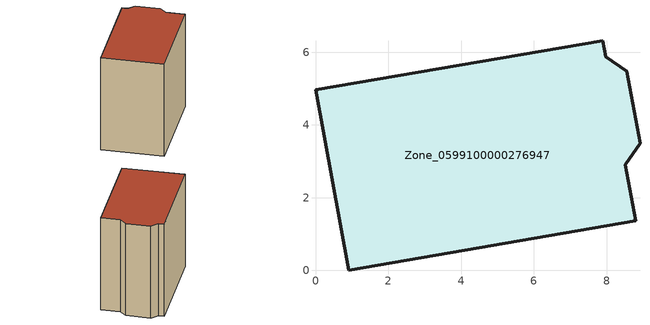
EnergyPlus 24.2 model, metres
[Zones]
Zone_0599100000276947
 floor ground (C_G): 0,4.96 7.9,6.32 7.98,5.87 8.56,5.47 8.92,3.5 8.52,2.9 8.8,1.36 0.91,0 z0
 wall outside (C_F): 0.91,0 8.8,1.36 8.52,2.9 8.92,3.5 8.56,5.47 7.98,5.87 7.9,6.32 0,4.96 0.91,0 z0:8.21
 roof outside (C_R): 7.9,6.32 0,4.96 0.91,0 8.8,1.36 8.52,2.9 8.92,3.5 8.56,5.47 7.98,5.87 z8.21
[BUILDING]
Pand.0599100000276947: North Axis=0; Terrain=City; Loads Convergence Tolerance Value=0.04; Temperature Convergence Tolerance Value=0.4; Solar Distribution=FullExterior; Maximum Number of Warmup Days=25; Minimum Number of Warmup Days=1
[Site:Location]
Rotterdam.The.Hague.AP_ZH_NLD Design_Conditions: Latitude=51.96; Longitude=4.45; Time Zone=1; Elevation=-4.5
[SITE:GROUNDTEMPERATURE:BUILDINGSURFACE]
18, 18, 18, 18, 18, 18, 18, 18, 18, 18, 18, 18
[MATERIAL] Thermal Absorptance=0.9; Solar Absorptance=0.7; Visible Absorptance=0.7
Name | Roughness | Thickness | Conductivity | Density | Specific Heat
G.TI.1946 | MediumSmooth | 0.15 | 1 | 540 | 1210
F.TI.1946 | Rough | 0.3 | 0.857143 | 1920 | 840
R.TI.1946 | MediumRough | 0.2 | 0.1 | 1500 | 1000
[CONSTRUCTION]
C_G: G.TI.1946
C_F: F.TI.1946
C_R: R.TI.1946
[ZONE]
Zone_0599100000276947: Type=1; Multiplier=1; Ceiling Height=Autocalculate; Volume=Autocalculate; Floor Area=autocalculate; Part of Total Floor Area=Yes
[ZONEINFILTRATION:DESIGNFLOWRATE]
Infil_Zone_0599100000276947: Zone or ZoneList or Space or SpaceList=Zone_0599100000276947; Schedule=AlwaysOn; Design Flow Rate Calculation Method=Flow/Area; Flow Rate per Floor Area=0.003; Constant Term Coefficient=1; Temperature Term Coefficient=0; Velocity Term Coefficient=0; Velocity Squared Term Coefficient=0
[HVACTEMPLATE:ZONE:IDEALLOADSAIRSYSTEM]
Zone_0599100000276947: Maximum Heating Supply Air Temperature=50; Minimum Cooling Supply Air Temperature=13; Maximum Heating Supply Air Humidity Ratio=0.0156; Minimum Cooling Supply Air Humidity Ratio=0.0077; Heating Limit=NoLimit; Cooling Limit=NoLimit; Dehumidification Control Type=ConstantSensibleHeatRatio; Cooling Sensible Heat Ratio=0.7; Dehumidification Setpoint=60; Humidification Control Type=None; Humidification Setpoint=30; Outdoor Air Method=None; Outdoor Air Flow Rate per Person=0.00944; Outdoor Air Flow Rate per Zone Floor Area=0; Outdoor Air Flow Rate per Zone=0; Demand Controlled Ventilation Type=None; Outdoor Air Economizer Type=NoEconomizer; Heat Recovery Type=None; Sensible Heat Recovery Effectiveness=0.7; Latent Heat Recovery Effectiveness=0.65
[ZONECONTROL:THERMOSTAT]
ThermostatControl_Zone_0599100000276947: Zone or ZoneList=Zone_0599100000276947; Control Type Schedule=DualSetpointControlType; Control 1=Thermostat_Zone_0599100000276947; Temperature Difference Between Cutout And Setpoint=0
[THERMOSTATSETPOINT:DUALSETPOINT]
Thermostat_Zone_0599100000276947: Heating Setpoint Temperature Schedule=HeatingSetpoint_Zone_0599100000276947; Cooling Setpoint Temperature Schedule=CoolingSetpoint_Zone_0599100000276947
[SCHEDULE:COMPACT]
HeatingSetpoint_Zone_0599100000276947: Through: 12/31, For: AllDays, Until: 24:00, 21
CoolingSetpoint_Zone_0599100000276947: Through: 12/31, For: AllDays, Until: 24:00, 24
DualSetpointControlType: Through: 12/31, For: AllDays, Until: 24:00, 4
AlwaysOn: Through: 12/31, For: AllDays, Until: 24:00, 1
